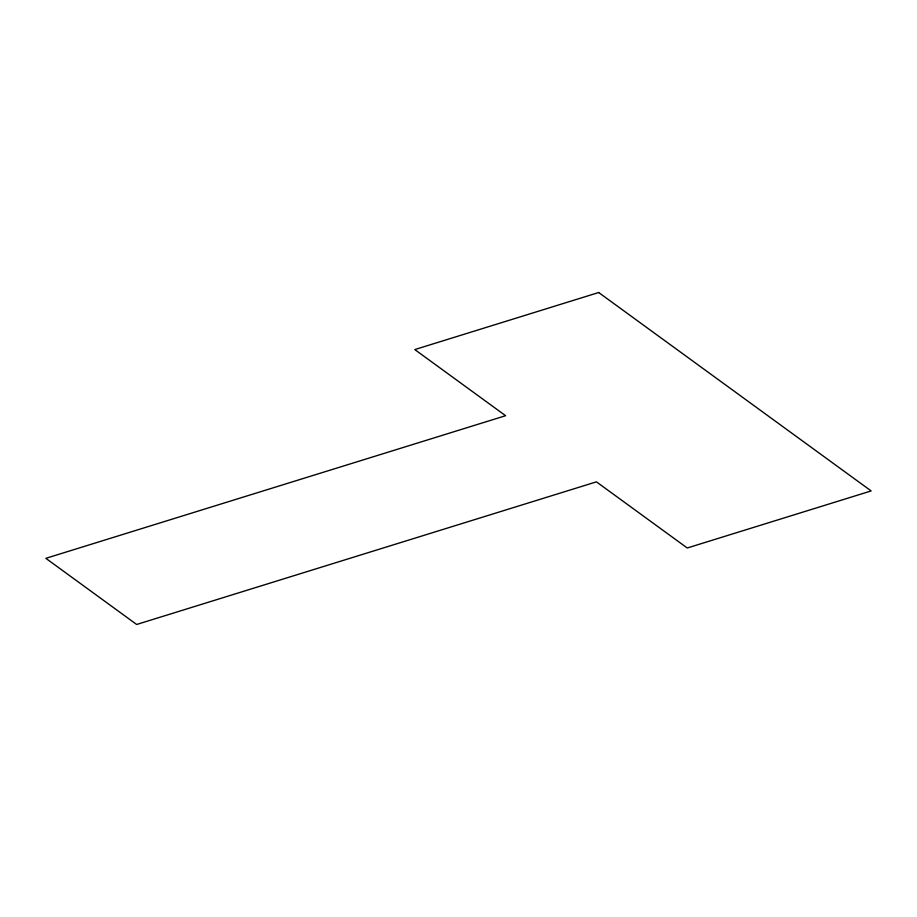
<?xml version="1.0" encoding="UTF-8"?>
<svg xmlns="http://www.w3.org/2000/svg" width="917" height="917" viewBox="0 0 917 917"><rect width="100%" height="100%" fill="white"/><g stroke="black" fill="none" stroke-linecap="round" stroke-linejoin="round"><path stroke-width="1.38" d="M598.686 292.523L414.782 349.572L505.611 415.71L45.85 558.338L136.667 624.477L596.428 481.849L687.246 547.988L871.15 490.939L598.686 292.523"/></g></svg>
